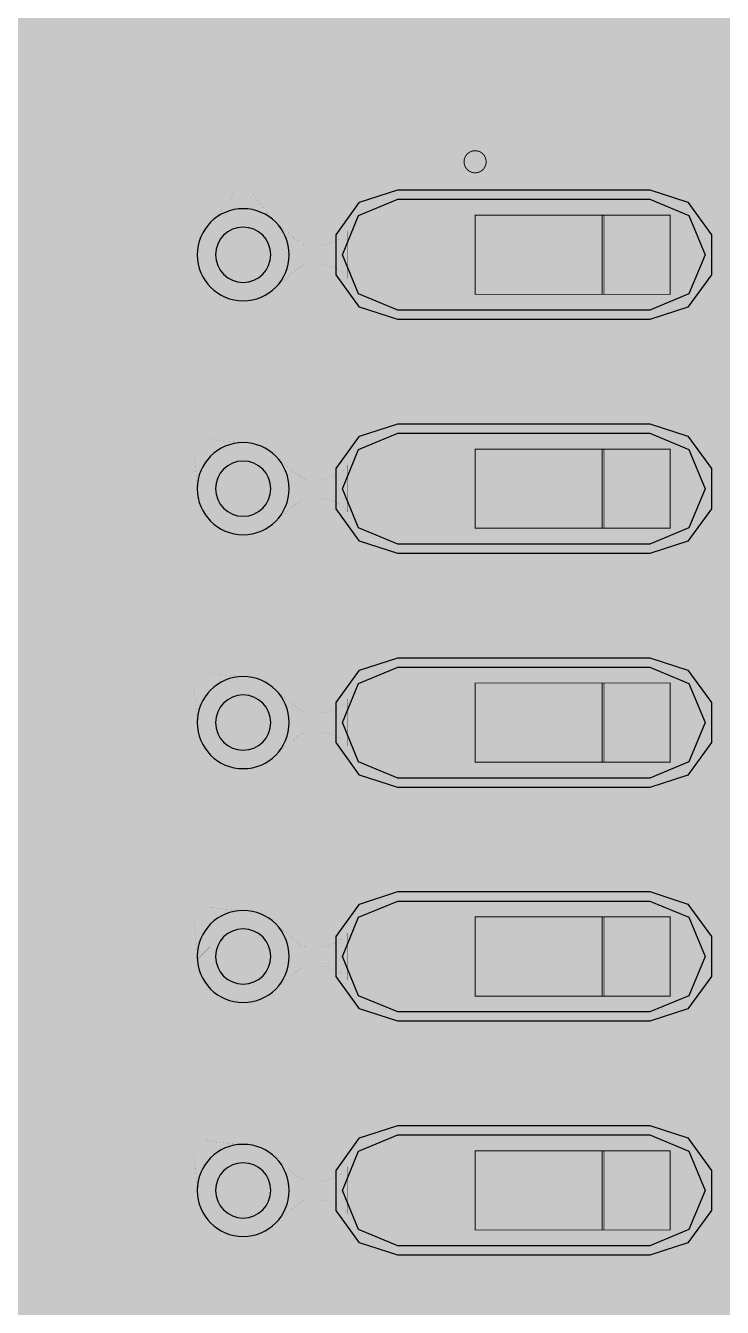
# Model space of a CAD drawing. Header units: millimetres. Extents: x 0 to 100, y -100 to 0.
# Drawn here: x 12.56 to 16.35, y -57.17 to -50.21 of the extents above; entities that cross this region are included whole.
import ezdxf

# ---------------------------------------------------------------- set-up
doc = ezdxf.new("R2010")
doc.units = ezdxf.units.MM
doc.header["$MEASUREMENT"] = 0
for name, color, linetype, true_color in [('Bottom-Layer', 7, 'Continuous', 0x0000ff), ('Component-Marking-Layer', 7, 'Continuous', 0x66ffcc), ('Component-Shape-Layer', 7, 'Continuous', 0x00cccc), ('Document-Layer', 7, 'Continuous', 0xffffff), ('Hole-Layer', 7, 'Continuous', 0x222222), ('Inner1', 7, 'Continuous', 0x999966), ('Inner2', 7, 'Continuous', 0x008000), ('Multi-Layer', 7, 'Continuous', 0xc0c0c0), ('Pin-Floating-Layer', 7, 'Continuous', 0xff99ff), ('Pin-Soldering-Layer', 7, 'Continuous', 0xcc9999), ('Top-Layer', 7, 'Continuous', 0xff0000), ('Top-Paste-Mask-Layer', 7, 'Continuous', 0x808080), ('Top-Silkscreen-Layer', 7, 'Continuous', 0xffcc00), ('Top-Solder-Mask-Layer', 7, 'Continuous', 0x800080)]:
    doc.layers.add(name, color=color, linetype=linetype, true_color=true_color)

msp = doc.modelspace()

# ---------------------------------------------------------------- hatches: boundary and pattern name
at = {"layer": 'Bottom-Layer'}
for points in [[(99.6419, -0.3581), (99.6419, -99.6419), (0.3581, -99.6419), (0.3581, -0.3581)], [(13.1364, -51.4508), (13.2178, -51.7549), (13.4404, -51.9775), (13.7445, -52.059), (14.0486, -51.9775), (14.2712, -51.7549), (14.3527, -51.4508), (14.2712, -51.1468), (14.0486, -50.9242), (13.7445, -50.8427), (13.4404, -50.9242), (13.2178, -51.1468)], [(13.1364, -52.7208), (13.2178, -53.0249), (13.4404, -53.2475), (13.7445, -53.329), (14.0486, -53.2475), (14.2712, -53.0249), (14.3527, -52.7208), (14.2712, -52.4168), (14.0486, -52.1942), (13.7445, -52.1127), (13.4404, -52.1942), (13.2178, -52.4168)], [(13.1364, -53.9908), (13.2178, -54.2949), (13.4404, -54.5175), (13.7445, -54.599), (14.0486, -54.5175), (14.2712, -54.2949), (14.3527, -53.9908), (14.2712, -53.6868), (14.0486, -53.4642), (13.7445, -53.3827), (13.4404, -53.4642), (13.2178, -53.6868)], [(13.1364, -55.2608), (13.2178, -55.5649), (13.4404, -55.7875), (13.7445, -55.869), (14.0486, -55.7875), (14.2712, -55.5649), (14.3527, -55.2608), (14.2712, -54.9568), (14.0486, -54.7342), (13.7445, -54.6527), (13.4404, -54.7342), (13.2178, -54.9568)], [(13.1364, -56.5308), (13.2178, -56.8349), (13.4404, -57.0575), (13.7445, -57.139), (14.0486, -57.0575), (14.2712, -56.8349), (14.3527, -56.5308), (14.2712, -56.2268), (14.0486, -56.0042), (13.7445, -55.9227), (13.4404, -56.0042), (13.2178, -56.2268)]]:
    msp.add_hatch(color=256, dxfattribs=at).paths.add_polyline_path(points)
at = {"layer": 'Component-Marking-Layer'}
msp.add_hatch(color=256, dxfattribs=at).paths.add_polyline_path([(14.9441, -50.9459, 1), (15.0641, -50.9459, 1)])
msp.add_hatch(color=256, dxfattribs=at).paths.add_polyline_path([(14.9441, -50.9459, 1), (15.0641, -50.9459, 1)])
at = {"layer": 'Inner1'}
for points in [[(99.6419, -0.3581), (99.6419, -99.6419), (0.3581, -99.6419), (0.3581, -0.3581)], [(7.0747, -50.8217), (6.826, -51.0968), (6.736, -51.4567), (6.826, -51.8165), (7.0747, -52.0917), (6.826, -52.3668), (6.736, -52.7267), (6.826, -53.0865), (7.0747, -53.3617), (6.826, -53.6368), (6.736, -53.9967), (6.826, -54.3565), (7.0747, -54.6317), (6.826, -54.9068), (6.736, -55.2667), (6.826, -55.6265), (7.0747, -55.9017), (6.826, -56.1768), (6.736, -56.5367), (6.826, -56.8965), (7.0747, -57.1717), (6.826, -57.4468), (6.736, -57.8067), (6.826, -58.1665), (7.0747, -58.4417), (6.826, -58.7168), (6.736, -59.0767), (6.826, -59.4365), (7.0747, -59.7117), (6.826, -59.9868), (6.736, -60.3467), (6.826, -60.7066), (7.0747, -60.9817), (6.8189, -61.2705), (6.7366, -61.6475), (6.8489, -62.0166), (7.1272, -62.2839), (7.5005, -62.3812), (7.8739, -62.2839), (8.1521, -62.0166), (8.2644, -61.6475), (8.1822, -61.2705), (7.9263, -60.9817), (8.1751, -60.7066), (8.2651, -60.3467), (8.1751, -59.9868), (7.9263, -59.7117), (8.1751, -59.4365), (8.2651, -59.0767), (8.1751, -58.7168), (7.9263, -58.4417), (8.1751, -58.1665), (8.2651, -57.8067), (8.1751, -57.4468), (7.9263, -57.1717), (8.1751, -56.8965), (8.2651, -56.5367), (8.1751, -56.1768), (7.9263, -55.9017), (8.1751, -55.6265), (8.2651, -55.2667), (8.1751, -54.9068), (7.9263, -54.6317), (8.1751, -54.3565), (8.2651, -53.9967), (8.1751, -53.6368), (7.9263, -53.3617), (8.1751, -53.0865), (8.2651, -52.7267), (8.1751, -52.3668), (7.9263, -52.0917), (8.1751, -51.8165), (8.2651, -51.4567), (8.1751, -51.0968), (7.9263, -50.8217), (8.1751, -50.5465), (8.2651, -50.1867), (8.1751, -49.8268), (7.9263, -49.5517), (8.1371, -49.3401), (8.2508, -49.0639), (8.2499, -48.7652), (8.2487, -48.754), (8.7361, -48.2666), (8.8225, -48.6349), (9.0748, -48.9167), (8.979, -48.9927), (8.8966, -49.0829), (8.7597, -49.3625), (8.7458, -49.6735), (8.8569, -49.9643), (9.0748, -50.1867), (8.979, -50.2627), (8.8966, -50.3529), (8.7597, -50.6325), (8.7458, -50.9435), (8.8569, -51.2343), (9.0748, -51.4567), (8.979, -51.5327), (8.8966, -51.6229), (8.7597, -51.9025), (8.7458, -52.2135), (8.8569, -52.5043), (9.0748, -52.7267), (8.979, -52.8027), (8.8966, -52.8929), (8.7597, -53.1725), (8.7457, -53.4835), (8.8569, -53.7743), (9.0747, -53.9967), (8.826, -54.2718), (8.736, -54.6317), (8.826, -54.9915), (9.0747, -55.2667), (8.826, -55.5418), (8.736, -55.9017), (8.826, -56.2616), (9.0748, -56.5367), (8.979, -56.6127), (8.8966, -56.7029), (8.7597, -56.9825), (8.7458, -57.2936), (8.8569, -57.5844), (9.0748, -57.8067), (8.979, -57.8827), (8.8966, -57.9729), (8.7597, -58.2525), (8.7458, -58.5636), (8.8569, -58.8544), (9.0748, -59.0767), (8.979, -59.1527), (8.8966, -59.2429), (8.7597, -59.5225), (8.7457, -59.8335), (8.8569, -60.1243), (9.0747, -60.3467), (8.8257, -60.6223), (8.736, -60.9828), (8.8267, -61.343), (9.0765, -61.6179), (9.0915, -61.63), (9.0915, -69.656), (9.1226, -69.8125), (9.2113, -69.9453), (13.1324, -73.8664), (13.1377, -73.9398), (13.2561, -74.2622), (13.5303, -74.469), (13.8729, -74.4943), (14.1745, -74.3299), (14.3389, -74.0284), (14.3137, -73.6858), (14.107, -73.4115), (13.7846, -73.293), (13.7111, -73.2878), (13.6546, -73.2313), (13.9751, -73.1926), (14.2306, -72.9952), (14.3492, -72.6949), (14.2973, -72.3763), (14.0895, -72.1291), (13.7846, -72.023), (13.7111, -72.0178), (13.6546, -71.9613), (13.9751, -71.9226), (14.2306, -71.7252), (14.3492, -71.4249), (14.2973, -71.1063), (14.0895, -70.8591), (13.7846, -70.753), (13.7111, -70.7478), (13.6546, -70.6913), (13.9751, -70.6526), (14.2306, -70.4552), (14.3492, -70.1549), (14.2973, -69.8363), (14.0895, -69.5891), (13.7846, -69.483), (13.7111, -69.4778), (13.6546, -69.4213), (13.9751, -69.3826), (14.2306, -69.1852), (14.3492, -68.8849), (14.2973, -68.5663), (14.0895, -68.3191), (13.7846, -68.213), (13.7111, -68.2078), (13.6546, -68.1513), (13.9751, -68.1126), (14.2306, -67.9152), (14.3492, -67.6149), (14.2973, -67.2962), (14.0895, -67.0491), (13.7846, -66.943), (13.7111, -66.9378), (13.6546, -66.8813), (13.9751, -66.8426), (14.2306, -66.6452), (14.3492, -66.3449), (14.2973, -66.0262), (14.0895, -65.7791), (13.7846, -65.673), (13.7111, -65.6678), (12.1433, -64.1), (12.1433, -61.0946), (18.6076, -67.5589), (18.6785, -67.835), (18.8675, -68.0484), (19.1329, -68.1523), (19.4166, -68.1239), (19.656, -67.9693), (19.7988, -67.7225), (19.8134, -67.4379), (19.6967, -67.1778), (19.4744, -66.9995), (19.1951, -66.9421), (19.1485, -66.9426), (12.3473, -60.1414), (12.3473, -58.2522), (13.1324, -59.0374), (13.1377, -59.1108), (13.2561, -59.4332), (13.5303, -59.64), (13.8729, -59.6653), (14.1745, -59.5009), (14.3389, -59.1994), (14.3137, -58.8568), (14.107, -58.5825), (13.7846, -58.464), (13.7111, -58.4588), (13.6546, -58.4023), (13.9751, -58.3636), (14.2306, -58.1662), (14.3492, -57.8659), (14.2973, -57.5472), (14.0895, -57.3001), (13.7846, -57.194), (13.7111, -57.1888), (13.6546, -57.1323), (13.9751, -57.0936), (14.2306, -56.8962), (14.3492, -56.5959), (14.2973, -56.2772), (14.0895, -56.0301), (13.7846, -55.924), (13.7111, -55.9188), (13.6546, -55.8623), (13.9751, -55.8236), (14.2306, -55.6262), (14.3492, -55.3259), (14.2973, -55.0072), (14.0895, -54.76), (13.7846, -54.654), (13.7111, -54.6488), (13.6546, -54.5923), (13.9751, -54.5536), (14.2306, -54.3562), (14.3492, -54.0559), (14.2973, -53.7372), (14.0895, -53.49), (13.7846, -53.384), (13.7111, -53.3788), (13.6546, -53.3223), (13.9751, -53.2836), (14.2306, -53.0862), (14.3492, -52.7859), (14.2973, -52.4672), (14.0895, -52.22), (13.7846, -52.114), (13.7111, -52.1088), (13.7007, -52.0984), (13.7007, -52.0574), (13.9367, -52.0278), (14.1434, -51.9099), (14.289, -51.7217), (14.3512, -51.4921), (14.3207, -51.2562), (14.2019, -51.05), (14.1537, -50.9944), (14.1537, -47.4524), (14.1225, -47.2958), (14.0338, -47.1631), (10.2475, -43.3768), (10.2505, -43.3504), (10.263, -43.2571), (10.2641, -43.163), (10.2609, -43.1218), (10.2554, -43.0809), (18.721, -51.5464), (18.721, -52.2644), (18.6727, -52.32), (18.5285, -52.6318), (18.5762, -52.9719), (18.8006, -53.232), (19.1301, -53.329), (19.4596, -53.232), (19.684, -52.9719), (19.7317, -52.6318), (19.5875, -52.32), (19.5392, -52.2644), (19.5392, -51.6143), (19.5814, -51.3627), (19.4663, -51.1351), (19.4283, -51.0971), (19.4194, -51.0879), (19.4102, -51.079), (12.9683, -44.6371), (13.0207, -44.6475), (13.0739, -44.651), (13.2881, -44.651), (13.3436, -44.6991), (13.6553, -44.8434), (13.9955, -44.7958), (14.2556, -44.5714), (14.3527, -44.2419), (14.2557, -43.9124), (13.9957, -43.688), (13.6555, -43.6402), (13.3437, -43.7844), (13.2881, -43.8327), (13.2434, -43.8327), (10.2475, -40.8368), (10.2505, -40.8104), (10.2567, -40.7742), (10.2613, -40.7377), (12.7846, -43.2611), (12.9174, -43.3498), (13.0739, -43.381), (13.2881, -43.381), (13.3436, -43.4291), (13.6553, -43.5734), (13.9955, -43.5258), (14.2556, -43.3014), (14.3527, -42.9719), (14.2557, -42.6424), (13.9957, -42.418), (13.6555, -42.3702), (13.3437, -42.5144), (13.2881, -42.5627), (13.2434, -42.5627), (10.2475, -39.5668), (10.2505, -39.5404), (10.2582, -39.4939), (10.263, -39.4471), (10.265, -39.4), (10.2641, -39.3529), (10.1778, -39.0371), (9.9674, -38.7864), (9.6713, -38.6466), (9.3439, -38.6434), (9.0453, -38.7774), (9.0453, -29.6107), (13.1431, -25.5129), (13.1738, -25.8127), (13.3447, -26.061), (13.6139, -26.1967), (13.9152, -26.1865), (14.1745, -26.0328), (14.3282, -25.7735), (14.3385, -25.4722), (14.2028, -25.203), (13.9545, -25.032), (13.6546, -25.0013), (13.7111, -24.9449), (13.7843, -24.9396), (14.0894, -24.8337), (14.2972, -24.5866), (14.3492, -24.2679), (14.2307, -23.9675), (13.9752, -23.7701), (13.6546, -23.7313), (13.7111, -23.6748), (13.7843, -23.6696), (14.0894, -23.5637), (14.2972, -23.3166), (14.3492, -22.9979), (14.2307, -22.6975), (13.9752, -22.5001), (13.6546, -22.4613), (13.7111, -22.4048), (13.7843, -22.3996), (14.0431, -22.3226), (14.2431, -22.1411), (14.3447, -21.8909), (14.328, -21.6214), (14.1963, -21.3856), (13.9754, -21.2302), (14.1395, -21.0661), (16.5447, -21.0661), (18.6116, -23.133), (18.7116, -23.4031), (18.9247, -23.5968), (19.203, -23.6708), (19.4842, -23.6085), (19.7051, -23.4238), (19.8163, -23.1581), (19.7928, -22.8711), (19.6399, -22.6271), (19.3919, -22.4807), (19.1044, -22.4649), (19.1007, -22.4654), (17.0033, -20.368), (16.8706, -20.2794), (16.7141, -20.2482), (13.9201, -20.2482), (13.6885, -20.3202), (13.5383, -20.5107), (6.5689, -27.48), (6.4803, -27.6127), (6.4492, -27.7692), (6.4492, -44.471), (6.4803, -44.6275), (6.5689, -44.7602), (6.7524, -44.9436), (6.7512, -44.9548), (6.7503, -45.2538), (6.8641, -45.5303), (7.0752, -45.742), (6.8419, -45.9899), (6.7392, -46.3145), (6.7875, -46.6515), (6.9773, -46.9341), (7.0246, -46.975), (7.0752, -47.012), (6.8329, -47.2755), (6.7371, -47.6203), (6.8087, -47.971), (7.0319, -48.2508), (7.0533, -48.2668), (7.0752, -48.282), (6.8329, -48.5455), (6.7371, -48.8903), (6.8087, -49.241), (7.0319, -49.5208), (7.0531, -49.5366), (7.0747, -49.5517), (6.826, -49.8268), (6.736, -50.1867), (6.826, -50.5465)]]:
    msp.add_hatch(color=256, dxfattribs=at).paths.add_polyline_path(points)
at = {"layer": 'Inner2'}
for points in [[(99.6419, -0.3581), (99.6419, -99.6419), (0.3581, -99.6419), (0.3581, -0.3581)], [(13.1364, -51.4508), (13.2178, -51.7549), (13.4404, -51.9775), (13.7445, -52.059), (14.0486, -51.9775), (14.2712, -51.7549), (14.3527, -51.4508), (14.2712, -51.1468), (14.0486, -50.9242), (13.7445, -50.8427), (13.4404, -50.9242), (13.2178, -51.1468)], [(13.1364, -52.7208), (13.2178, -53.0249), (13.4404, -53.2475), (13.7445, -53.329), (14.0486, -53.2475), (14.2712, -53.0249), (14.3527, -52.7208), (14.2712, -52.4168), (14.0486, -52.1942), (13.7445, -52.1127), (13.4404, -52.1942), (13.2178, -52.4168)], [(13.1364, -53.9908), (13.2178, -54.2949), (13.4404, -54.5175), (13.7445, -54.599), (14.0486, -54.5175), (14.2712, -54.2949), (14.3527, -53.9908), (14.2712, -53.6868), (14.0486, -53.4642), (13.7445, -53.3827), (13.4404, -53.4642), (13.2178, -53.6868)], [(13.1364, -55.2608), (13.2178, -55.5649), (13.4404, -55.7875), (13.7445, -55.869), (14.0486, -55.7875), (14.2712, -55.5649), (14.3527, -55.2608), (14.2712, -54.9568), (14.0486, -54.7342), (13.7445, -54.6527), (13.4404, -54.7342), (13.2178, -54.9568)], [(13.1364, -56.5308), (13.2178, -56.8349), (13.4404, -57.0575), (13.7445, -57.139), (14.0486, -57.0575), (14.2712, -56.8349), (14.3527, -56.5308), (14.2712, -56.2268), (14.0486, -56.0042), (13.7445, -55.9227), (13.4404, -56.0042), (13.2178, -56.2268)]]:
    msp.add_hatch(color=256, dxfattribs=at).paths.add_polyline_path(points)
at = {"layer": 'Pin-Floating-Layer'}
for points in [[(15.6941, -51.2358), (16.0641, -51.2358), (16.0641, -51.6658), (15.6941, -51.6658)], [(15.6941, -51.2358), (16.0641, -51.2358), (16.0641, -51.6658), (15.6941, -51.6658)], [(15.6941, -52.5058), (16.0641, -52.5058), (16.0641, -52.9358), (15.6941, -52.9358)], [(15.6941, -52.5058), (16.0641, -52.5058), (16.0641, -52.9358), (15.6941, -52.9358)], [(15.6941, -53.7758), (16.0641, -53.7758), (16.0641, -54.2058), (15.6941, -54.2058)], [(15.6941, -53.7758), (16.0641, -53.7758), (16.0641, -54.2058), (15.6941, -54.2058)], [(15.6941, -55.0458), (16.0641, -55.0458), (16.0641, -55.4758), (15.6941, -55.4758)], [(15.6941, -55.0458), (16.0641, -55.0458), (16.0641, -55.4758), (15.6941, -55.4758)], [(15.6941, -56.3158), (16.0641, -56.3158), (16.0641, -56.7458), (15.6941, -56.7458)], [(15.6941, -56.3158), (16.0641, -56.3158), (16.0641, -56.7458), (15.6941, -56.7458)]]:
    msp.add_hatch(color=256, dxfattribs=at).paths.add_polyline_path(points)
at = {"layer": 'Pin-Soldering-Layer'}
for points in [[(15.0041, -51.2358), (15.7041, -51.2358), (15.7041, -51.6658), (15.0041, -51.6658)], [(15.0041, -51.2358), (15.7041, -51.2358), (15.7041, -51.6658), (15.0041, -51.6658)], [(15.0041, -52.5058), (15.7041, -52.5058), (15.7041, -52.9358), (15.0041, -52.9358)], [(15.0041, -52.5058), (15.7041, -52.5058), (15.7041, -52.9358), (15.0041, -52.9358)], [(15.0041, -53.7758), (15.7041, -53.7758), (15.7041, -54.2058), (15.0041, -54.2058)], [(15.0041, -53.7758), (15.7041, -53.7758), (15.7041, -54.2058), (15.0041, -54.2058)], [(15.0041, -55.0458), (15.7041, -55.0458), (15.7041, -55.4758), (15.0041, -55.4758)], [(15.0041, -55.0458), (15.7041, -55.0458), (15.7041, -55.4758), (15.0041, -55.4758)], [(15.0041, -56.3158), (15.7041, -56.3158), (15.7041, -56.7458), (15.0041, -56.7458)], [(15.0041, -56.3158), (15.7041, -56.3158), (15.7041, -56.7458), (15.0041, -56.7458)]]:
    msp.add_hatch(color=256, dxfattribs=at).paths.add_polyline_path(points)
at = {"layer": 'Top-Layer'}
for points in [[(99.6419, -0.3581), (99.6419, -99.6419), (0.3581, -99.6419), (0.3581, -0.3581)], [(14.1258, -56.057), (13.8146, -55.9267), (13.4819, -55.9823), (13.2299, -56.2067), (13.1364, -56.5308), (13.2299, -56.855), (13.4819, -57.0793), (13.8146, -57.1349), (14.1258, -57.0046), (14.2564, -57.1028), (14.4073, -57.1658), (14.2564, -57.2289), (14.1258, -57.327), (13.8146, -57.1967), (13.4819, -57.2523), (13.2299, -57.4767), (13.1364, -57.8008), (13.2299, -58.125), (13.4819, -58.3493), (13.8146, -58.4049), (14.1258, -58.2746), (14.2564, -58.3728), (14.4073, -58.4358), (14.2564, -58.4989), (14.1258, -58.597), (13.8146, -58.4668), (13.4819, -58.5223), (13.2299, -58.7467), (13.1364, -59.0708), (13.2299, -59.395), (13.4819, -59.6193), (13.8146, -59.6749), (14.1258, -59.5446), (14.2564, -59.6428), (14.4073, -59.7058), (14.1348, -59.8585), (13.9632, -60.1194), (13.9309, -60.43), (14.0453, -60.7207), (14.2806, -60.926), (14.584, -61), (15.953, -61), (16.2564, -60.926), (16.4917, -60.7207), (16.6061, -60.43), (16.5738, -60.1194), (16.4022, -59.8585), (16.1298, -59.7058), (16.4218, -59.5342), (16.59, -59.2402), (16.59, -58.9015), (16.4218, -58.6075), (16.1298, -58.4358), (16.4218, -58.2642), (16.59, -57.9702), (16.59, -57.6315), (16.4218, -57.3375), (16.1298, -57.1658), (16.4218, -56.9942), (16.59, -56.7002), (16.59, -56.3615), (16.4218, -56.0675), (16.1298, -55.8958), (16.4218, -55.7242), (16.59, -55.4302), (16.59, -55.0915), (16.4218, -54.7975), (16.1298, -54.6258), (16.4218, -54.4542), (16.59, -54.1602), (16.59, -53.8215), (16.4218, -53.5275), (16.1298, -53.3558), (16.4218, -53.1842), (16.59, -52.8902), (16.59, -52.5515), (16.4218, -52.2575), (16.1298, -52.0858), (16.4022, -51.9332), (16.5738, -51.6723), (16.6061, -51.3616), (16.4917, -51.071), (16.2564, -50.8657), (15.953, -50.7917), (14.584, -50.7917), (14.3369, -50.8398), (14.1258, -50.977), (13.8146, -50.8467), (13.4819, -50.9023), (13.2299, -51.1267), (13.1364, -51.4508), (13.2299, -51.7749), (13.4819, -51.9993), (13.8146, -52.0549), (14.1258, -51.9246), (14.2564, -52.0228), (14.4073, -52.0858), (14.2564, -52.1488), (14.1258, -52.247), (13.8146, -52.1167), (13.4819, -52.1723), (13.2299, -52.3967), (13.1364, -52.7208), (13.2299, -53.0449), (13.4819, -53.2693), (13.8146, -53.3249), (14.1258, -53.1946), (14.2564, -53.2928), (14.4073, -53.3558), (14.2564, -53.4188), (14.1258, -53.517), (13.8146, -53.3867), (13.4819, -53.4423), (13.2299, -53.6667), (13.1364, -53.9908), (13.2299, -54.3149), (13.4819, -54.5393), (13.8146, -54.5949), (14.1258, -54.4646), (14.2564, -54.5628), (14.4073, -54.6258), (14.2564, -54.6888), (14.1258, -54.787), (13.8146, -54.6567), (13.4819, -54.7123), (13.2299, -54.9367), (13.1364, -55.2608), (13.2299, -55.5849), (13.4819, -55.8093), (13.8146, -55.8649), (14.1258, -55.7346), (14.2564, -55.8328), (14.4073, -55.8958), (14.2564, -55.9589)], [(14.584, -51.7518), (14.3712, -51.6637), (14.283, -51.4508), (14.3712, -51.238), (14.584, -51.1498), (15.953, -51.1498), (16.1658, -51.238), (16.254, -51.4508), (16.1658, -51.6637), (15.953, -51.7518)], [(14.584, -53.0218), (14.3712, -52.9337), (14.283, -52.7208), (14.3712, -52.508), (14.584, -52.4198), (15.953, -52.4198), (16.1658, -52.508), (16.254, -52.7208), (16.1658, -52.9337), (15.953, -53.0218)], [(14.584, -54.2918), (14.3712, -54.2037), (14.283, -53.9908), (14.3712, -53.778), (14.584, -53.6898), (15.953, -53.6898), (16.1658, -53.778), (16.254, -53.9908), (16.1658, -54.2037), (15.953, -54.2918)], [(14.584, -55.5618), (14.3712, -55.4737), (14.283, -55.2608), (14.3712, -55.048), (14.584, -54.9598), (15.953, -54.9598), (16.1658, -55.048), (16.254, -55.2608), (16.1658, -55.4737), (15.953, -55.5618)], [(14.584, -56.8318), (14.3712, -56.7437), (14.283, -56.5308), (14.3712, -56.318), (14.584, -56.2298), (15.953, -56.2298), (16.1658, -56.318), (16.254, -56.5308), (16.1658, -56.7437), (15.953, -56.8318)]]:
    msp.add_hatch(color=256, dxfattribs=at).paths.add_polyline_path(points)
at = {"layer": 'Top-Paste-Mask-Layer'}
for points in [[(14.584, -51.7518), (14.3712, -51.6637), (14.283, -51.4508), (14.3712, -51.238), (14.584, -51.1498), (15.953, -51.1498), (16.1658, -51.238), (16.254, -51.4508), (16.1658, -51.6637), (15.953, -51.7518)], [(14.584, -53.0218), (14.3712, -52.9337), (14.283, -52.7208), (14.3712, -52.508), (14.584, -52.4198), (15.953, -52.4198), (16.1658, -52.508), (16.254, -52.7208), (16.1658, -52.9337), (15.953, -53.0218)], [(14.584, -54.2918), (14.3712, -54.2037), (14.283, -53.9908), (14.3712, -53.778), (14.584, -53.6898), (15.953, -53.6898), (16.1658, -53.778), (16.254, -53.9908), (16.1658, -54.2037), (15.953, -54.2918)], [(14.584, -55.5618), (14.3712, -55.4737), (14.283, -55.2608), (14.3712, -55.048), (14.584, -54.9598), (15.953, -54.9598), (16.1658, -55.048), (16.254, -55.2608), (16.1658, -55.4737), (15.953, -55.5618)], [(14.584, -56.8318), (14.3712, -56.7437), (14.283, -56.5308), (14.3712, -56.318), (14.584, -56.2298), (15.953, -56.2298), (16.1658, -56.318), (16.254, -56.5308), (16.1658, -56.7437), (15.953, -56.8318)]]:
    msp.add_hatch(color=256, dxfattribs=at).paths.add_polyline_path(points)
at = {"layer": 'Top-Solder-Mask-Layer'}
for points in [[(14.584, -51.8028), (14.3771, -51.7356), (14.2492, -51.5596), (14.2492, -51.342), (14.3771, -51.166), (14.584, -51.0988), (15.953, -51.0988), (16.1599, -51.166), (16.2878, -51.342), (16.2878, -51.5596), (16.1599, -51.7356), (15.953, -51.8028)], [(14.584, -53.0728), (14.3771, -53.0056), (14.2492, -52.8296), (14.2492, -52.6121), (14.3771, -52.436), (14.584, -52.3688), (15.953, -52.3688), (16.1599, -52.436), (16.2878, -52.6121), (16.2878, -52.8296), (16.1599, -53.0056), (15.953, -53.0728)], [(14.584, -54.3428), (14.3771, -54.2756), (14.2492, -54.0996), (14.2492, -53.8821), (14.3771, -53.7061), (14.584, -53.6388), (15.953, -53.6388), (16.1599, -53.7061), (16.2878, -53.8821), (16.2878, -54.0996), (16.1599, -54.2756), (15.953, -54.3428)], [(14.584, -55.6128), (14.3771, -55.5456), (14.2492, -55.3696), (14.2492, -55.1521), (14.3771, -54.9761), (14.584, -54.9088), (15.953, -54.9088), (16.1599, -54.9761), (16.2878, -55.1521), (16.2878, -55.3696), (16.1599, -55.5456), (15.953, -55.6128)], [(14.584, -56.8828), (14.3771, -56.8156), (14.2492, -56.6396), (14.2492, -56.4221), (14.3771, -56.2461), (14.584, -56.1788), (15.953, -56.1788), (16.1599, -56.2461), (16.2878, -56.4221), (16.2878, -56.6396), (16.1599, -56.8156), (15.953, -56.8828)]]:
    msp.add_hatch(color=256, dxfattribs=at).paths.add_polyline_path(points)

# ---------------------------------------------------------------- linework, layer by layer
at = {"layer": 'Bottom-Layer', "const_width": 0.0508}
for points in [[(13.1364, -51.4508), (13.2178, -51.7549), (13.4404, -51.9775), (13.7445, -52.059), (14.0486, -51.9775), (14.2712, -51.7549), (14.3527, -51.4508), (14.2712, -51.1468), (14.0486, -50.9242), (13.7445, -50.8427), (13.4404, -50.9242), (13.2178, -51.1468)], [(13.1364, -52.7208), (13.2178, -53.0249), (13.4404, -53.2475), (13.7445, -53.329), (14.0486, -53.2475), (14.2712, -53.0249), (14.3527, -52.7208), (14.2712, -52.4168), (14.0486, -52.1942), (13.7445, -52.1127), (13.4404, -52.1942), (13.2178, -52.4168)], [(13.1364, -53.9908), (13.2178, -54.2949), (13.4404, -54.5175), (13.7445, -54.599), (14.0486, -54.5175), (14.2712, -54.2949), (14.3527, -53.9908), (14.2712, -53.6868), (14.0486, -53.4642), (13.7445, -53.3827), (13.4404, -53.4642), (13.2178, -53.6868)], [(13.1364, -55.2608), (13.2178, -55.5649), (13.4404, -55.7875), (13.7445, -55.869), (14.0486, -55.7875), (14.2712, -55.5649), (14.3527, -55.2608), (14.2712, -54.9568), (14.0486, -54.7342), (13.7445, -54.6527), (13.4404, -54.7342), (13.2178, -54.9568)], [(13.1364, -56.5308), (13.2178, -56.8349), (13.4404, -57.0575), (13.7445, -57.139), (14.0486, -57.0575), (14.2712, -56.8349), (14.3527, -56.5308), (14.2712, -56.2268), (14.0486, -56.0042), (13.7445, -55.9227), (13.4404, -56.0042), (13.2178, -56.2268)]]:
    msp.add_lwpolyline(points, close=True, dxfattribs=at)
at = {"layer": 'Component-Marking-Layer', "const_width": 0.00508}
msp.add_lwpolyline([(14.9441, -50.9459, 1), (15.0641, -50.9459, 1)], format="xyb", close=True, dxfattribs=at)
msp.add_lwpolyline([(14.9441, -50.9459, 1), (15.0641, -50.9459, 1)], format="xyb", close=True, dxfattribs=at)
at = {"layer": 'Component-Shape-Layer', "const_width": 0.0508}
msp.add_lwpolyline([(16.0541, -50.9458), (19.9541, -50.9458), (19.9541, -60.8458), (16.0541, -60.8458)], close=True, dxfattribs=at)
msp.add_lwpolyline([(16.0541, -50.9458), (19.9541, -50.9458), (19.9541, -60.8458), (16.0541, -60.8458)], close=True, dxfattribs=at)
at = {"layer": 'Document-Layer', "const_width": 0.5}
msp.add_lwpolyline([(14.3541, -51.4508, 1), (14.854, -51.4508, 1)], format="xyb", close=True, dxfattribs=at)
msp.add_lwpolyline([(14.3541, -51.4508, 1), (14.854, -51.4508, 1)], format="xyb", close=True, dxfattribs=at)
at = {"layer": 'Hole-Layer'}
for points in [[(13.5945, -51.4508, 1), (13.8945, -51.4508, 1)], [(13.5945, -52.7208, 1), (13.8945, -52.7208, 1)], [(13.5945, -53.9908, 1), (13.8945, -53.9908, 1)], [(13.5945, -55.2608, 1), (13.8945, -55.2608, 1)], [(13.5945, -56.5308, 1), (13.8945, -56.5308, 1)]]:
    msp.add_lwpolyline(points, format="xyb", close=True, dxfattribs=at)
at = {"layer": 'Inner1'}
for points, const_width in [([(12.8835, -50.4014), (9.5006, -47.0185)], 0.102), ([(13.7846, -57.194), (13.7111, -57.1888), (13.6546, -57.1323), (13.9751, -57.0936), (14.2306, -56.8962), (14.3492, -56.5959), (14.2973, -56.2772), (14.0895, -56.0301), (13.7846, -55.924), (13.7111, -55.9188), (13.6546, -55.8623), (13.9751, -55.8236), (14.2306, -55.6262), (14.3492, -55.3259), (14.2973, -55.0072), (14.0895, -54.76), (13.7846, -54.654), (13.7111, -54.6488), (13.6546, -54.5923), (13.9751, -54.5536), (14.2306, -54.3562), (14.3492, -54.0559), (14.2973, -53.7372), (14.0895, -53.49), (13.7846, -53.384), (13.7111, -53.3788), (13.6546, -53.3223), (13.9751, -53.2836), (14.2306, -53.0862), (14.3492, -52.7859), (14.2973, -52.4672), (14.0895, -52.22), (13.7846, -52.114), (13.7111, -52.1088), (13.7007, -52.0984), (13.7007, -52.0574), (13.9367, -52.0278), (14.1434, -51.9099), (14.289, -51.7217), (14.3512, -51.4921), (14.3207, -51.2562), (14.2019, -51.05), (14.1537, -50.9944), (14.1537, -47.4524)], 0.0508), ([(13.7445, -47.4524), (13.7445, -51.4508)], 0.102), ([(13.2915, -52.2678), (13.2915, -48.2694)], 0.102), ([(12.6795, -51.4674), (9.5006, -48.2885)], 0.102), ([(13.0875, -53.3338), (13.0875, -49.1447)], 0.102), ([(12.8835, -54.3998), (12.8835, -50.4014)], 0.102), ([(12.6795, -55.4658), (12.6795, -51.4674)], 0.102), ([(13.7445, -52.7208), (13.2915, -52.2678)], 0.102), ([(13.7445, -53.9908), (13.0875, -53.3338)], 0.102), ([(13.7445, -55.2608), (12.8835, -54.3998)], 0.102), ([(13.7445, -56.5308), (12.6795, -55.4658)], 0.102), ([(13.7445, -57.8008), (12.4461, -56.5024)], 0.102)]:
    msp.add_lwpolyline(points, dxfattribs=dict(at, const_width=const_width))
at = {"layer": 'Inner1', "const_width": 0.000254}
for points in [[(13.6935, -51.1105), (13.7955, -51.1105), (13.8072, -51.1363), (13.8382, -51.1773), (13.932, -51.2855), (13.557, -51.2855), (13.6509, -51.1773), (13.6818, -51.1363)], [(13.4678, -52.5162), (13.5399, -52.4441), (13.5665, -52.4541), (13.6173, -52.4612), (13.7602, -52.4713), (13.495, -52.7365), (13.4849, -52.5936), (13.4777, -52.5428)], [(13.4678, -53.7862), (13.5399, -53.7141), (13.5665, -53.7241), (13.6173, -53.7312), (13.7602, -53.7413), (13.495, -54.0065), (13.4849, -53.8636), (13.4777, -53.8128)], [(13.4678, -55.0562), (13.5399, -54.9841), (13.5665, -54.9941), (13.6173, -55.0012), (13.7602, -55.0113), (13.495, -55.2765), (13.4849, -55.1336), (13.4777, -55.0828)], [(13.4678, -56.3262), (13.5399, -56.2541), (13.5665, -56.2641), (13.6173, -56.2712), (13.7602, -56.2813), (13.495, -56.5465), (13.4849, -56.4036), (13.4777, -56.3528)]]:
    msp.add_lwpolyline(points, close=True, dxfattribs=at)
at = {"layer": 'Inner2', "const_width": 0.0508}
for points in [[(13.1364, -51.4508), (13.2178, -51.7549), (13.4404, -51.9775), (13.7445, -52.059), (14.0486, -51.9775), (14.2712, -51.7549), (14.3527, -51.4508), (14.2712, -51.1468), (14.0486, -50.9242), (13.7445, -50.8427), (13.4404, -50.9242), (13.2178, -51.1468)], [(13.1364, -52.7208), (13.2178, -53.0249), (13.4404, -53.2475), (13.7445, -53.329), (14.0486, -53.2475), (14.2712, -53.0249), (14.3527, -52.7208), (14.2712, -52.4168), (14.0486, -52.1942), (13.7445, -52.1127), (13.4404, -52.1942), (13.2178, -52.4168)], [(13.1364, -53.9908), (13.2178, -54.2949), (13.4404, -54.5175), (13.7445, -54.599), (14.0486, -54.5175), (14.2712, -54.2949), (14.3527, -53.9908), (14.2712, -53.6868), (14.0486, -53.4642), (13.7445, -53.3827), (13.4404, -53.4642), (13.2178, -53.6868)], [(13.1364, -55.2608), (13.2178, -55.5649), (13.4404, -55.7875), (13.7445, -55.869), (14.0486, -55.7875), (14.2712, -55.5649), (14.3527, -55.2608), (14.2712, -54.9568), (14.0486, -54.7342), (13.7445, -54.6527), (13.4404, -54.7342), (13.2178, -54.9568)], [(13.1364, -56.5308), (13.2178, -56.8349), (13.4404, -57.0575), (13.7445, -57.139), (14.0486, -57.0575), (14.2712, -56.8349), (14.3527, -56.5308), (14.2712, -56.2268), (14.0486, -56.0042), (13.7445, -55.9227), (13.4404, -56.0042), (13.2178, -56.2268)]]:
    msp.add_lwpolyline(points, close=True, dxfattribs=at)
at = {"layer": 'Multi-Layer'}
for points in [[(13.4945, -51.4508, 1), (13.9945, -51.4508, 1)], [(13.4945, -52.7208, 1), (13.9945, -52.7208, 1)], [(13.4945, -53.9908, 1), (13.9945, -53.9908, 1)], [(13.4945, -55.2608, 1), (13.9945, -55.2608, 1)], [(13.4945, -56.5308, 1), (13.9945, -56.5308, 1)]]:
    msp.add_lwpolyline(points, format="xyb", close=True, dxfattribs=at)
at = {"layer": 'Pin-Floating-Layer', "const_width": 0.00508}
for points in [[(15.6941, -51.2358), (16.0641, -51.2358), (16.0641, -51.6658), (15.6941, -51.6658)], [(15.6941, -51.2358), (16.0641, -51.2358), (16.0641, -51.6658), (15.6941, -51.6658)], [(15.6941, -52.5058), (16.0641, -52.5058), (16.0641, -52.9358), (15.6941, -52.9358)], [(15.6941, -52.5058), (16.0641, -52.5058), (16.0641, -52.9358), (15.6941, -52.9358)], [(15.6941, -53.7758), (16.0641, -53.7758), (16.0641, -54.2058), (15.6941, -54.2058)], [(15.6941, -53.7758), (16.0641, -53.7758), (16.0641, -54.2058), (15.6941, -54.2058)], [(15.6941, -55.0458), (16.0641, -55.0458), (16.0641, -55.4758), (15.6941, -55.4758)], [(15.6941, -55.0458), (16.0641, -55.0458), (16.0641, -55.4758), (15.6941, -55.4758)], [(15.6941, -56.3158), (16.0641, -56.3158), (16.0641, -56.7458), (15.6941, -56.7458)], [(15.6941, -56.3158), (16.0641, -56.3158), (16.0641, -56.7458), (15.6941, -56.7458)]]:
    msp.add_lwpolyline(points, close=True, dxfattribs=at)
at = {"layer": 'Pin-Soldering-Layer', "const_width": 0.00508}
for points in [[(15.0041, -51.2358), (15.7041, -51.2358), (15.7041, -51.6658), (15.0041, -51.6658)], [(15.0041, -51.2358), (15.7041, -51.2358), (15.7041, -51.6658), (15.0041, -51.6658)], [(15.0041, -52.5058), (15.7041, -52.5058), (15.7041, -52.9358), (15.0041, -52.9358)], [(15.0041, -52.5058), (15.7041, -52.5058), (15.7041, -52.9358), (15.0041, -52.9358)], [(15.0041, -53.7758), (15.7041, -53.7758), (15.7041, -54.2058), (15.0041, -54.2058)], [(15.0041, -53.7758), (15.7041, -53.7758), (15.7041, -54.2058), (15.0041, -54.2058)], [(15.0041, -55.0458), (15.7041, -55.0458), (15.7041, -55.4758), (15.0041, -55.4758)], [(15.0041, -55.0458), (15.7041, -55.0458), (15.7041, -55.4758), (15.0041, -55.4758)], [(15.0041, -56.3158), (15.7041, -56.3158), (15.7041, -56.7458), (15.0041, -56.7458)], [(15.0041, -56.3158), (15.7041, -56.3158), (15.7041, -56.7458), (15.0041, -56.7458)]]:
    msp.add_lwpolyline(points, close=True, dxfattribs=at)
at = {"layer": 'Top-Layer'}
for points, const_width in [([(16.4917, -51.071), (16.2564, -50.8657), (15.953, -50.7917), (14.584, -50.7917), (14.3369, -50.8398), (14.1258, -50.977), (13.8146, -50.8467), (13.4819, -50.9023), (13.2299, -51.1267), (13.1364, -51.4508), (13.2299, -51.7749), (13.4819, -51.9993), (13.8146, -52.0549), (14.1258, -51.9246), (14.2564, -52.0228), (14.4073, -52.0858), (14.2564, -52.1488), (14.1258, -52.247), (13.8146, -52.1167), (13.4819, -52.1723), (13.2299, -52.3967), (13.1364, -52.7208), (13.2299, -53.0449), (13.4819, -53.2693), (13.8146, -53.3249), (14.1258, -53.1946), (14.2564, -53.2928), (14.4073, -53.3558), (14.2564, -53.4188), (14.1258, -53.517), (13.8146, -53.3867), (13.4819, -53.4423), (13.2299, -53.6667), (13.1364, -53.9908), (13.2299, -54.3149), (13.4819, -54.5393), (13.8146, -54.5949), (14.1258, -54.4646), (14.2564, -54.5628), (14.4073, -54.6258), (14.2564, -54.6888), (14.1258, -54.787), (13.8146, -54.6567), (13.4819, -54.7123), (13.2299, -54.9367), (13.1364, -55.2608), (13.2299, -55.5849), (13.4819, -55.8093), (13.8146, -55.8649), (14.1258, -55.7346), (14.2564, -55.8328), (14.4073, -55.8958), (14.2564, -55.9589), (14.1258, -56.057), (13.8146, -55.9267), (13.4819, -55.9823), (13.2299, -56.2067), (13.1364, -56.5308), (13.2299, -56.855), (13.4819, -57.0793), (13.8146, -57.1349), (14.1258, -57.0046), (14.2564, -57.1028), (14.4073, -57.1658), (14.2564, -57.2289)], 0.0508), ([(13.6945, -51.4508), (15.2685, -51.4508)], 0.1016), ([(16.4218, -52.2575), (16.1298, -52.0858), (16.4022, -51.9332)], 0.0508), ([(13.6945, -52.7208), (15.2685, -52.7208)], 0.1016), ([(16.4218, -53.5275), (16.1298, -53.3558), (16.4218, -53.1842)], 0.0508), ([(13.6945, -53.9908), (15.2685, -53.9908)], 0.1016), ([(16.4218, -54.7975), (16.1298, -54.6258), (16.4218, -54.4542)], 0.0508), ([(13.6945, -55.2608), (15.2685, -55.2608)], 0.1016), ([(16.4218, -56.0675), (16.1298, -55.8958), (16.4218, -55.7242)], 0.0508), ([(13.6945, -56.5308), (15.2685, -56.5308)], 0.1016), ([(16.4218, -57.3375), (16.1298, -57.1658), (16.4218, -56.9942)], 0.0508)]:
    msp.add_lwpolyline(points, dxfattribs=dict(at, const_width=const_width))
for points in [[(14.584, -51.7518), (14.3712, -51.6637), (14.283, -51.4508), (14.3712, -51.238), (14.584, -51.1498), (15.953, -51.1498), (16.1658, -51.238), (16.254, -51.4508), (16.1658, -51.6637), (15.953, -51.7518)], [(14.584, -53.0218), (14.3712, -52.9337), (14.283, -52.7208), (14.3712, -52.508), (14.584, -52.4198), (15.953, -52.4198), (16.1658, -52.508), (16.254, -52.7208), (16.1658, -52.9337), (15.953, -53.0218)], [(14.584, -54.2918), (14.3712, -54.2037), (14.283, -53.9908), (14.3712, -53.778), (14.584, -53.6898), (15.953, -53.6898), (16.1658, -53.778), (16.254, -53.9908), (16.1658, -54.2037), (15.953, -54.2918)], [(14.584, -55.5618), (14.3712, -55.4737), (14.283, -55.2608), (14.3712, -55.048), (14.584, -54.9598), (15.953, -54.9598), (16.1658, -55.048), (16.254, -55.2608), (16.1658, -55.4737), (15.953, -55.5618)], [(14.584, -56.8318), (14.3712, -56.7437), (14.283, -56.5308), (14.3712, -56.318), (14.584, -56.2298), (15.953, -56.2298), (16.1658, -56.318), (16.254, -56.5308), (16.1658, -56.7437), (15.953, -56.8318)]]:
    msp.add_lwpolyline(points, close=True, dxfattribs=at)
at = {"layer": 'Top-Layer', "const_width": 0.000254}
for points in [[(14.0849, -51.4), (14.0849, -51.5016), (14.0591, -51.5134), (14.0181, -51.5443), (13.9099, -51.6383), (13.9099, -51.2633), (14.0181, -51.3573), (14.0591, -51.3883)], [(14.1587, -51.5016), (14.1587, -51.4), (14.2047, -51.3935), (14.2502, -51.3762), (14.2881, -51.3518), (14.3019, -51.338), (14.3111, -51.3238), (14.3111, -51.5778), (14.3019, -51.5636), (14.2881, -51.5498), (14.2502, -51.5254), (14.2047, -51.5082)], [(14.0849, -52.67), (14.0849, -52.7716), (14.0591, -52.7834), (14.0181, -52.8143), (13.9099, -52.9083), (13.9099, -52.5333), (14.0181, -52.6273), (14.0591, -52.6583)], [(14.1587, -52.7716), (14.1587, -52.67), (14.2047, -52.6635), (14.2502, -52.6462), (14.2881, -52.6218), (14.3019, -52.608), (14.3111, -52.5938), (14.3111, -52.8478), (14.3019, -52.8336), (14.2881, -52.8198), (14.2502, -52.7954), (14.2047, -52.7782)], [(14.0849, -53.94), (14.0849, -54.0416), (14.0591, -54.0534), (14.0181, -54.0843), (13.9099, -54.1783), (13.9099, -53.8033), (14.0181, -53.8973), (14.0591, -53.9283)], [(14.1587, -54.0416), (14.1587, -53.94), (14.2047, -53.9335), (14.2502, -53.9162), (14.2881, -53.8918), (14.3019, -53.878), (14.3111, -53.8638), (14.3111, -54.1178), (14.3019, -54.1036), (14.2881, -54.0898), (14.2502, -54.0654), (14.2047, -54.0482)], [(14.0849, -55.21), (14.0849, -55.3116), (14.0591, -55.3234), (14.0181, -55.3543), (13.9099, -55.4483), (13.9099, -55.0733), (14.0181, -55.1673), (14.0591, -55.1983)], [(14.1587, -55.3116), (14.1587, -55.21), (14.2047, -55.2035), (14.2502, -55.1862), (14.2881, -55.1618), (14.3019, -55.148), (14.3111, -55.1338), (14.3111, -55.3878), (14.3019, -55.3736), (14.2881, -55.3599), (14.2502, -55.3354), (14.2047, -55.3182)], [(14.0849, -56.48), (14.0849, -56.5816), (14.0591, -56.5934), (14.0181, -56.6244), (13.9099, -56.7183), (13.9099, -56.3433), (14.0181, -56.4373), (14.0591, -56.4683)], [(14.1587, -56.5816), (14.1587, -56.48), (14.2047, -56.4735), (14.2502, -56.4562), (14.2881, -56.4318), (14.3019, -56.418), (14.3111, -56.4038), (14.3111, -56.6578), (14.3019, -56.6436), (14.2881, -56.6299), (14.2502, -56.6054), (14.2047, -56.5882)]]:
    msp.add_lwpolyline(points, close=True, dxfattribs=at)
at = {"layer": 'Top-Paste-Mask-Layer'}
for points in [[(14.584, -51.7518), (14.3712, -51.6637), (14.283, -51.4508), (14.3712, -51.238), (14.584, -51.1498), (15.953, -51.1498), (16.1658, -51.238), (16.254, -51.4508), (16.1658, -51.6637), (15.953, -51.7518)], [(14.584, -53.0218), (14.3712, -52.9337), (14.283, -52.7208), (14.3712, -52.508), (14.584, -52.4198), (15.953, -52.4198), (16.1658, -52.508), (16.254, -52.7208), (16.1658, -52.9337), (15.953, -53.0218)], [(14.584, -54.2918), (14.3712, -54.2037), (14.283, -53.9908), (14.3712, -53.778), (14.584, -53.6898), (15.953, -53.6898), (16.1658, -53.778), (16.254, -53.9908), (16.1658, -54.2037), (15.953, -54.2918)], [(14.584, -55.5618), (14.3712, -55.4737), (14.283, -55.2608), (14.3712, -55.048), (14.584, -54.9598), (15.953, -54.9598), (16.1658, -55.048), (16.254, -55.2608), (16.1658, -55.4737), (15.953, -55.5618)], [(14.584, -56.8318), (14.3712, -56.7437), (14.283, -56.5308), (14.3712, -56.318), (14.584, -56.2298), (15.953, -56.2298), (16.1658, -56.318), (16.254, -56.5308), (16.1658, -56.7437), (15.953, -56.8318)]]:
    msp.add_lwpolyline(points, close=True, dxfattribs=at)
at = {"layer": 'Top-Silkscreen-Layer', "const_width": 0.3}
msp.add_lwpolyline([(15.187, -50.6888, 1), (15.4872, -50.6888, 1)], format="xyb", close=True, dxfattribs=at)
msp.add_lwpolyline([(15.187, -50.6888, 1), (15.4872, -50.6888, 1)], format="xyb", close=True, dxfattribs=at)
at = {"layer": 'Top-Solder-Mask-Layer'}
for points in [[(14.584, -51.8028), (14.3771, -51.7356), (14.2492, -51.5596), (14.2492, -51.342), (14.3771, -51.166), (14.584, -51.0988), (15.953, -51.0988), (16.1599, -51.166), (16.2878, -51.342), (16.2878, -51.5596), (16.1599, -51.7356), (15.953, -51.8028)], [(14.584, -53.0728), (14.3771, -53.0056), (14.2492, -52.8296), (14.2492, -52.6121), (14.3771, -52.436), (14.584, -52.3688), (15.953, -52.3688), (16.1599, -52.436), (16.2878, -52.6121), (16.2878, -52.8296), (16.1599, -53.0056), (15.953, -53.0728)], [(14.584, -54.3428), (14.3771, -54.2756), (14.2492, -54.0996), (14.2492, -53.8821), (14.3771, -53.7061), (14.584, -53.6388), (15.953, -53.6388), (16.1599, -53.7061), (16.2878, -53.8821), (16.2878, -54.0996), (16.1599, -54.2756), (15.953, -54.3428)], [(14.584, -55.6128), (14.3771, -55.5456), (14.2492, -55.3696), (14.2492, -55.1521), (14.3771, -54.9761), (14.584, -54.9088), (15.953, -54.9088), (16.1599, -54.9761), (16.2878, -55.1521), (16.2878, -55.3696), (16.1599, -55.5456), (15.953, -55.6128)], [(14.584, -56.8828), (14.3771, -56.8156), (14.2492, -56.6396), (14.2492, -56.4221), (14.3771, -56.2461), (14.584, -56.1788), (15.953, -56.1788), (16.1599, -56.2461), (16.2878, -56.4221), (16.2878, -56.6396), (16.1599, -56.8156), (15.953, -56.8828)]]:
    msp.add_lwpolyline(points, close=True, dxfattribs=at)

doc.saveas('drawing.dxf')
